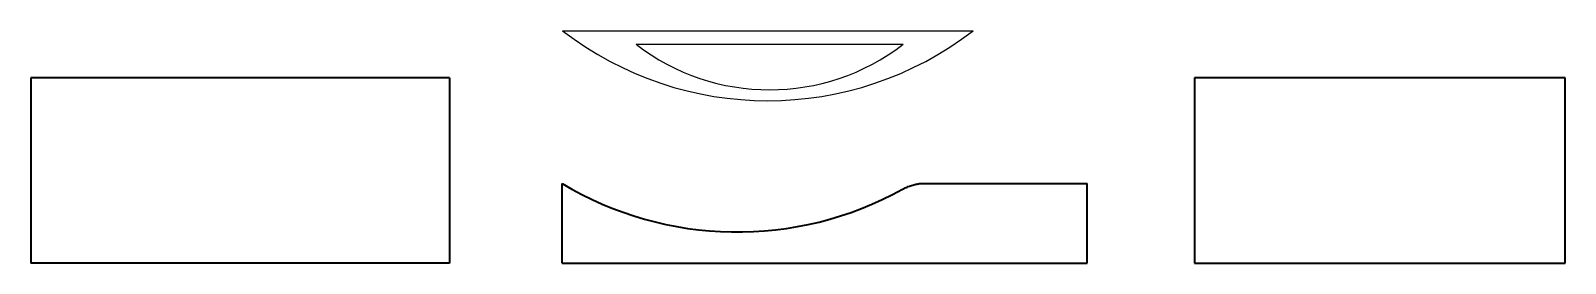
# Model space of a CAD drawing. Header units: millimetres. Extents: x 658 to 4383, y 606 to 1171.
import ezdxf

# ---------------------------------------------------------------- set-up
doc = ezdxf.new("R2010")
doc.units = ezdxf.units.MM
doc.linetypes.add('K5LT_BASIC', pattern=[0])

msp = doc.modelspace()

# ---------------------------------------------------------------- linework, layer by layer
for p, q in [((1948.7, 1170.8), (2945.1, 1170.8)), ((2126.9, 1138), (2775.4, 1138))]:
    msp.add_line(p, q)
at = {"color": 7, "linetype": 'K5LT_BASIC', "lineweight": 40, "true_color": 0xffffff}
for p, q in [((1674.5, 1056.2), (657.5, 1056.2)), ((657.5, 1056.2), (657.5, 606.2)), ((1674.5, 1056.2), (1674.5, 606.2)), ((4382.5, 1056.2), (3482.5, 1056.2)), ((3482.5, 1056.2), (3482.5, 606.2)), ((4382.5, 606.2), (4382.5, 1056.2)), ((1947.5, 606.2), (1947.5, 799.9)), ((2820.7, 799.9), (3221.7, 799.9)), ((3221.7, 606.2), (3221.7, 799.9)), ((1674.5, 606.2), (657.5, 606.2)), ((1947.5, 606.2), (2773.5, 606.2)), ((2773.5, 606.2), (2820.7, 606.2)), ((2820.7, 606.2), (3221.7, 606.2)), ((3482.5, 606.2), (4382.5, 606.2))]:
    msp.add_line(p, q, dxfattribs=at)
for centre, radius in [((2446.9, 1815.8), 815), ((2451.1, 1557.8), 530.5)]:
    msp.add_arc(centre, radius, 232.3176, 307.6824)
msp.add_arc((2372.5, 1508.2), 826, 239.0341, 299.0434, dxfattribs=at)
msp.add_open_spline([(2773.5, 786), (2775, 786.7), (2778, 788), (2782.7, 790.1), (2787.8, 792.3), (2793.1, 794.4), (2798.5, 796.2), (2803.4, 797.6), (2808.2, 798.7), (2812.6, 799.4), (2816.7, 799.8), (2819.3, 799.9), (2820.7, 799.9)], degree=3, knots=[0, 0, 0, 0, 1.493243, 2.986486, 4.798164, 6.609842, 8.267668, 9.925494, 11.297776, 12.670057, 13.835029, 15, 15, 15, 15], dxfattribs=at)

doc.saveas('drawing.dxf')
